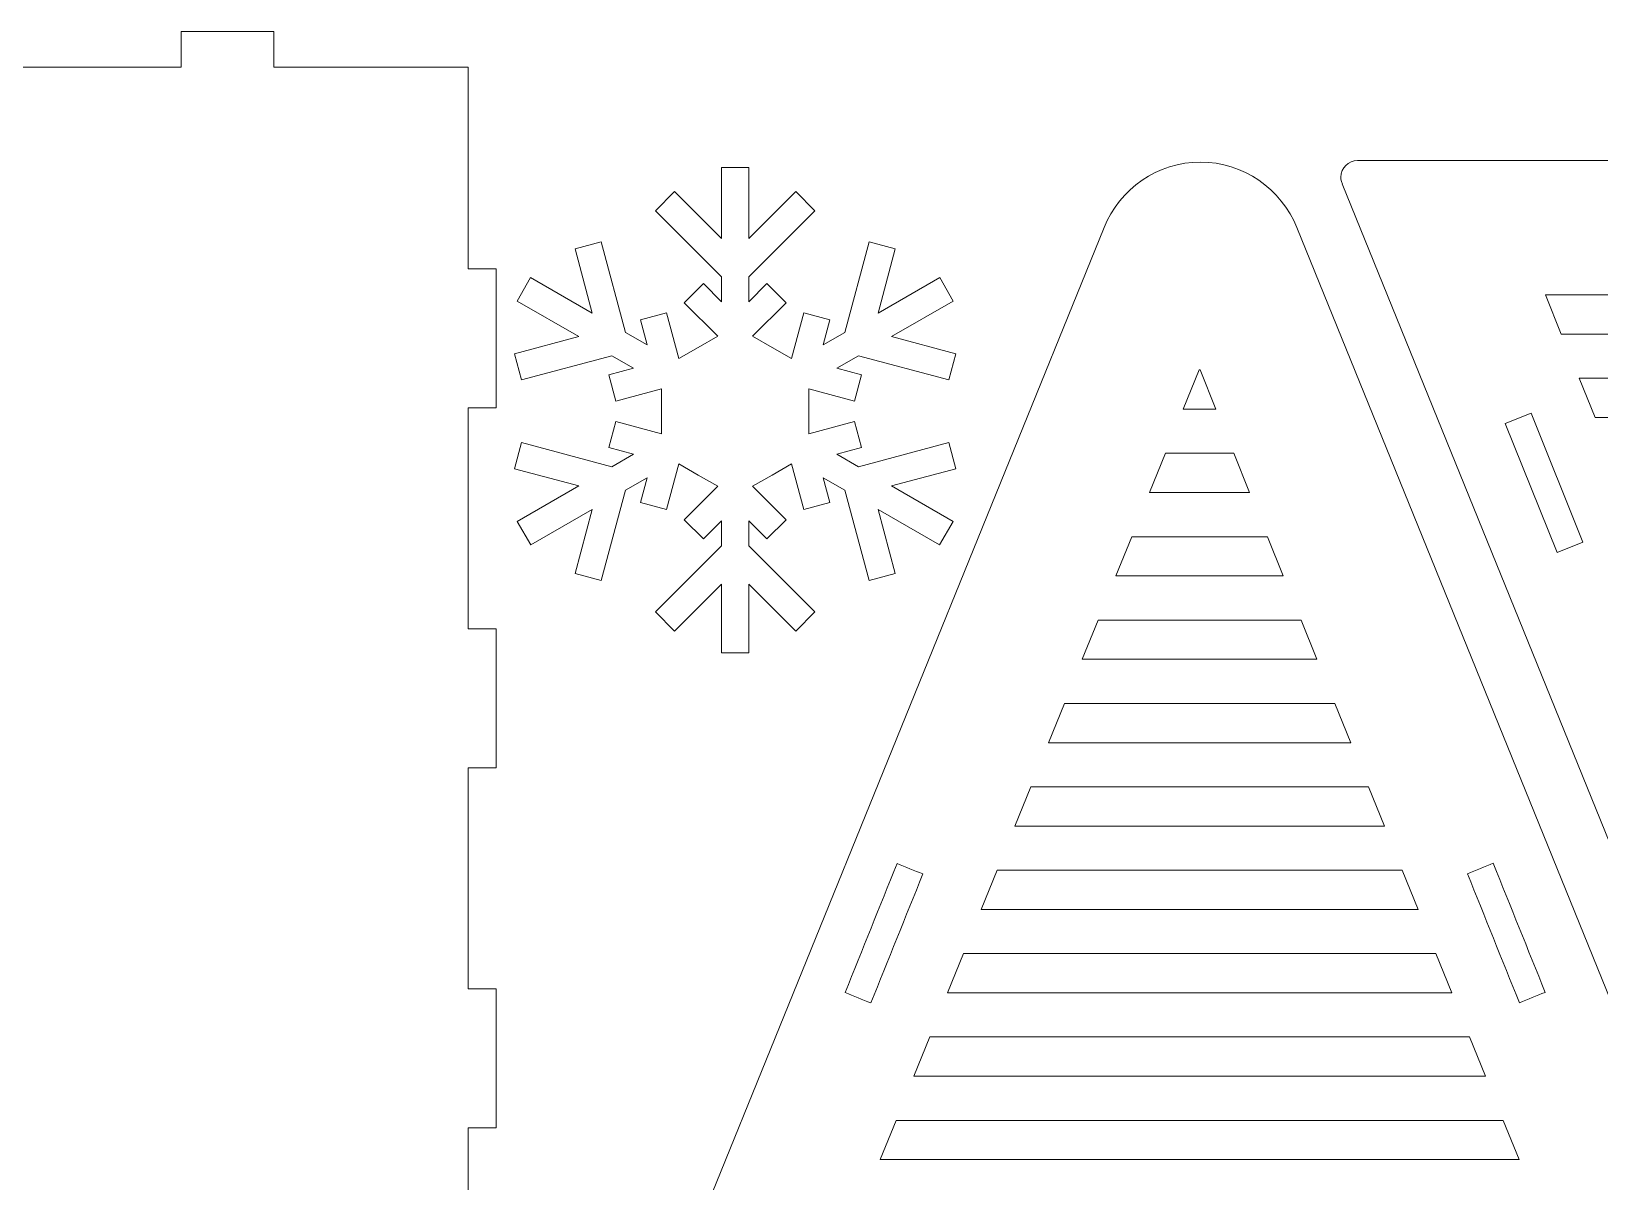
# Model space of a CAD drawing. Header units: centimetres. Extents: x -60 to 57, y -23 to 26.
# Drawn here: x -11.14 to 22.68, y 0.83 to 25.64 of the extents above; entities that cross this region are included whole.
import ezdxf

# ---------------------------------------------------------------- set-up
doc = ezdxf.new("R2010")
doc.units = ezdxf.units.CM
doc.header["$MEASUREMENT"] = 0
doc.layers.add('layer 1', color=7, linetype='Continuous')

msp = doc.modelspace()

# ---------------------------------------------------------------- linework, layer by layer
at = {"layer": 'layer 1', "lineweight": 9}
for points, knots in [([(-1.71538, 24.86624), (-1.71538, 24.86624), (-1.71538, 20.52136), (-1.71538, 20.52136), (-1.71538, 20.52136), (-1.71538, 20.52136), (-1.11538, 20.52136), (-1.11538, 20.52136), (-1.11538, 20.52136), (-1.11538, 20.52136), (-1.11538, 17.52136), (-1.11538, 17.52136), (-1.11538, 17.52136), (-1.11538, 17.52136), (-1.71538, 17.52136), (-1.71538, 17.52136), (-1.71538, 17.52136), (-1.71538, 17.52136), (-1.71538, 12.75492), (-1.71538, 12.75492), (-1.71538, 12.75492), (-1.71538, 12.75492), (-1.11538, 12.75492), (-1.11538, 12.75492), (-1.11538, 12.75492), (-1.11538, 11.75492), (-1.11538, 10.75492), (-1.11538, 9.75492), (-1.11538, 9.75492), (-1.11538, 9.75492), (-1.71538, 9.75492), (-1.71538, 9.75492), (-1.71538, 9.75492), (-1.71538, 9.75492), (-1.71538, 4.9885), (-1.71538, 4.9885), (-1.71538, 4.9885), (-1.71538, 4.9885), (-1.11538, 4.9885), (-1.11538, 4.9885), (-1.11538, 4.9885), (-1.11538, 3.9885), (-1.11538, 2.9885), (-1.11538, 1.9885), (-1.11538, 1.9885), (-1.11538, 1.9885), (-1.71538, 1.9885), (-1.71538, 1.9885), (-1.71538, 1.9885), (-1.71538, 1.9885), (-1.71538, -2.77794), (-1.71538, -2.77794), (-1.71538, -2.77794), (-1.71538, -2.77794), (-1.11538, -2.77794), (-1.11538, -2.77794), (-1.11538, -2.77794), (-1.11538, -2.77794), (-1.11538, -5.77794), (-1.11538, -5.77794), (-1.11538, -5.77794), (-1.11538, -5.77794), (-1.71538, -5.77794), (-1.71538, -5.77794), (-1.71538, -5.77794), (-1.71538, -5.77794), (-1.71538, -10.14632), (-1.71538, -10.14632), (-1.71538, -10.14632), (-1.71538, -10.14632), (-5.90538, -10.14632), (-5.90538, -10.14632), (-5.90538, -10.14632), (-5.90538, -10.14632), (-5.90538, -10.8978), (-5.90538, -10.8978), (-5.90538, -10.8978), (-5.90538, -10.8978), (-7.90538, -10.8978), (-7.90538, -10.8978), (-7.90538, -10.8978), (-7.90538, -10.8978), (-7.90538, -10.14632), (-7.90538, -10.14632), (-7.90538, -10.14632), (-7.90538, -10.14632), (-13.52538, -10.14632), (-13.52538, -10.14632), (-13.52538, -10.14632), (-13.52538, -10.14632), (-13.52538, -10.8978), (-13.52538, -10.8978), (-13.52538, -10.8978), (-13.52538, -10.8978), (-15.52538, -10.8978), (-15.52538, -10.8978), (-15.52538, -10.8978), (-15.52538, -10.8978), (-15.52538, -10.14632), (-15.52538, -10.14632), (-15.52538, -10.14632), (-15.52538, -10.14632), (-19.71538, -10.14632), (-19.71538, -10.14632), (-19.71538, -10.14632), (-19.71538, -10.14632), (-19.71538, -5.12892), (-19.71538, -5.12892), (-19.71538, -5.12892), (-19.71538, -5.12892), (-20.3233, -5.12892), (-20.3233, -5.12892), (-20.3233, -5.12892), (-20.72588, -5.12102), (-21.05246, -4.84062), (-21.05246, -4.4256), (-21.05246, -4.4256), (-21.05246, -4.03398), (-20.72628, -3.71652), (-20.32388, -3.71652), (-20.32388, -3.71652), (-20.32388, -3.71652), (-20.3233, -3.71652), (-20.3233, -3.71652), (-20.3233, -3.71652), (-20.3233, -3.71652), (-20.3233, -4.32892), (-20.3233, -4.32892), (-20.3233, -4.32892), (-20.3233, -4.32892), (-19.71538, -4.32892), (-19.71538, -4.32892), (-19.71538, -4.32892), (-19.71538, -4.32892), (-19.71538, 19.82832), (-19.71538, 19.82832), (-19.71538, 19.82832), (-19.71538, 19.82832), (-20.3233, 19.82832), (-20.3233, 19.82832), (-20.3233, 19.82832), (-20.72588, 19.83622), (-21.05246, 20.11662), (-21.05246, 20.53164), (-21.05246, 20.53164), (-21.05246, 20.92326), (-20.72628, 21.24072), (-20.32388, 21.24072), (-20.32388, 21.24072), (-20.32388, 21.24072), (-20.3233, 21.24072), (-20.3233, 21.24072), (-20.3233, 21.24072), (-20.3233, 21.24072), (-20.3233, 20.62832), (-20.3233, 20.62832), (-20.3233, 20.62832), (-20.3233, 20.62832), (-19.71538, 20.62832), (-19.71538, 20.62832), (-19.71538, 20.62832), (-19.71538, 20.62832), (-19.71538, 24.86624), (-19.71538, 24.86624), (-19.71538, 24.86624), (-19.71538, 24.86624), (-15.52538, 24.86624), (-15.52538, 24.86624), (-15.52538, 24.86624), (-15.52538, 24.86624), (-15.52538, 25.64122), (-15.52538, 25.64122), (-15.52538, 25.64122), (-15.52538, 25.64122), (-13.52538, 25.64122), (-13.52538, 25.64122), (-13.52538, 25.64122), (-13.52538, 25.64122), (-13.52538, 24.86624), (-13.52538, 24.86624), (-13.52538, 24.86624), (-13.52538, 24.86624), (-7.90538, 24.86624), (-7.90538, 24.86624), (-7.90538, 24.86624), (-7.90538, 24.86624), (-7.90538, 25.64122), (-7.90538, 25.64122), (-7.90538, 25.64122), (-7.90538, 25.64122), (-5.90538, 25.64122), (-5.90538, 25.64122), (-5.90538, 25.64122), (-5.90538, 25.64122), (-5.90538, 24.86624), (-5.90538, 24.86624), (-5.90538, 24.86624), (-5.90538, 24.86624), (-1.71538, 24.86624), (-1.71538, 24.86624)], [0, 0, 0, 0, 0.01960784, 0.01960784, 0.01960784, 0.01960784, 0.03921569, 0.03921569, 0.03921569, 0.03921569, 0.05882353, 0.05882353, 0.05882353, 0.05882353, 0.07843137, 0.07843137, 0.07843137, 0.07843137, 0.09803922, 0.09803922, 0.09803922, 0.09803922, 0.11764706, 0.11764706, 0.11764706, 0.11764706, 0.1372549, 0.1372549, 0.1372549, 0.1372549, 0.15686275, 0.15686275, 0.15686275, 0.15686275, 0.17647059, 0.17647059, 0.17647059, 0.17647059, 0.19607843, 0.19607843, 0.19607843, 0.19607843, 0.21568627, 0.21568627, 0.21568627, 0.21568627, 0.23529412, 0.23529412, 0.23529412, 0.23529412, 0.25490196, 0.25490196, 0.25490196, 0.25490196, 0.2745098, 0.2745098, 0.2745098, 0.2745098, 0.29411765, 0.29411765, 0.29411765, 0.29411765, 0.31372549, 0.31372549, 0.31372549, 0.31372549, 0.33333333, 0.33333333, 0.33333333, 0.33333333, 0.35294118, 0.35294118, 0.35294118, 0.35294118, 0.37254902, 0.37254902, 0.37254902, 0.37254902, 0.39215686, 0.39215686, 0.39215686, 0.39215686, 0.41176471, 0.41176471, 0.41176471, 0.41176471, 0.43137255, 0.43137255, 0.43137255, 0.43137255, 0.45098039, 0.45098039, 0.45098039, 0.45098039, 0.47058824, 0.47058824, 0.47058824, 0.47058824, 0.49019608, 0.49019608, 0.49019608, 0.49019608, 0.50980392, 0.50980392, 0.50980392, 0.50980392, 0.52941176, 0.52941176, 0.52941176, 0.52941176, 0.54901961, 0.54901961, 0.54901961, 0.54901961, 0.56862745, 0.56862745, 0.56862745, 0.56862745, 0.58823529, 0.58823529, 0.58823529, 0.58823529, 0.60784314, 0.60784314, 0.60784314, 0.60784314, 0.62745098, 0.62745098, 0.62745098, 0.62745098, 0.64705882, 0.64705882, 0.64705882, 0.64705882, 0.66666667, 0.66666667, 0.66666667, 0.66666667, 0.68627451, 0.68627451, 0.68627451, 0.68627451, 0.70588235, 0.70588235, 0.70588235, 0.70588235, 0.7254902, 0.7254902, 0.7254902, 0.7254902, 0.74509804, 0.74509804, 0.74509804, 0.74509804, 0.76470588, 0.76470588, 0.76470588, 0.76470588, 0.78431373, 0.78431373, 0.78431373, 0.78431373, 0.80392157, 0.80392157, 0.80392157, 0.80392157, 0.82352941, 0.82352941, 0.82352941, 0.82352941, 0.84313725, 0.84313725, 0.84313725, 0.84313725, 0.8627451, 0.8627451, 0.8627451, 0.8627451, 0.88235294, 0.88235294, 0.88235294, 0.88235294, 0.90196078, 0.90196078, 0.90196078, 0.90196078, 0.92156863, 0.92156863, 0.92156863, 0.92156863, 0.94117647, 0.94117647, 0.94117647, 0.94117647, 0.96078431, 0.96078431, 0.96078431, 0.96078431, 1, 1, 1, 1]), ([(-5.8876, -22.65676), (-5.8876, -22.65676), (11.99369, 21.40706), (11.99369, 21.40706), (11.99369, 21.40706), (12.32991, 22.2356), (13.15244, 22.83072), (14.07313, 22.8203), (14.07313, 22.8203), (14.99382, 22.83072), (15.81635, 22.23558), (16.15258, 21.40706), (16.15258, 21.40706), (16.15258, 21.40706), (34.04026, -22.67254), (34.04026, -22.67254), (34.04026, -22.67254), (34.04026, -22.67254), (34.03907, -22.67314), (34.03907, -22.67314), (34.03907, -22.67314), (34.06001, -22.7184), (34.07169, -22.76876), (34.07169, -22.8218), (34.07169, -22.8218), (34.07169, -23.01908), (33.91039, -23.179), (33.7114, -23.179), (33.7114, -23.179), (33.70547, -23.179), (33.69958, -23.17886), (33.69373, -23.17858), (33.69373, -23.17858), (33.69373, -23.17858), (33.69381, -23.17964), (33.69381, -23.17964), (33.69381, -23.17964), (33.69381, -23.17964), (-5.50018, -23.17964), (-5.50018, -23.17964), (-5.50018, -23.17964), (-5.50018, -23.17964), (-5.50345, -23.17326), (-5.50345, -23.17326), (-5.50345, -23.17326), (-5.52441, -23.17702), (-5.54599, -23.179), (-5.56804, -23.179), (-5.56804, -23.179), (-5.76701, -23.179), (-5.92831, -23.01908), (-5.92831, -22.8218), (-5.92831, -22.8218), (-5.92831, -22.76226), (-5.91361, -22.70612), (-5.8876, -22.65676)], [0, 0, 0, 0, 0.06666667, 0.06666667, 0.06666667, 0.06666667, 0.13333333, 0.13333333, 0.13333333, 0.13333333, 0.2, 0.2, 0.2, 0.2, 0.26666667, 0.26666667, 0.26666667, 0.26666667, 0.33333333, 0.33333333, 0.33333333, 0.33333333, 0.4, 0.4, 0.4, 0.4, 0.46666667, 0.46666667, 0.46666667, 0.46666667, 0.53333333, 0.53333333, 0.53333333, 0.53333333, 0.6, 0.6, 0.6, 0.6, 0.66666667, 0.66666667, 0.66666667, 0.66666667, 0.73333333, 0.73333333, 0.73333333, 0.73333333, 0.8, 0.8, 0.8, 0.8, 0.86666667, 0.86666667, 0.86666667, 0.86666667, 1, 1, 1, 1]), ([(14.04518, 18.33692), (14.04518, 18.33692), (14.0659, 18.33692), (14.0659, 18.33692), (14.0659, 18.33692), (14.0659, 18.33692), (14.40778, 17.49026), (14.40778, 17.49026), (14.40778, 17.49026), (14.40778, 17.49026), (13.7033, 17.49026), (13.7033, 17.49026), (13.7033, 17.49026), (13.7033, 17.49026), (14.04518, 18.33692), (14.04518, 18.33692)], [0, 0, 0, 0, 0.2, 0.2, 0.2, 0.2, 0.4, 0.4, 0.4, 0.4, 0.6, 0.6, 0.6, 0.6, 1, 1, 1, 1]), ([(13.31892, 16.53832), (13.31892, 16.53832), (14.79216, 16.53832), (14.79216, 16.53832), (14.79216, 16.53832), (14.79216, 16.53832), (15.13404, 15.69166), (15.13404, 15.69166), (15.13404, 15.69166), (15.13404, 15.69166), (12.97704, 15.69166), (12.97704, 15.69166), (12.97704, 15.69166), (12.97704, 15.69166), (13.31892, 16.53832), (13.31892, 16.53832)], [0, 0, 0, 0, 0.2, 0.2, 0.2, 0.2, 0.4, 0.4, 0.4, 0.4, 0.6, 0.6, 0.6, 0.6, 1, 1, 1, 1]), ([(12.59266, 14.73972), (12.59266, 14.73972), (15.51844, 14.73972), (15.51844, 14.73972), (15.51844, 14.73972), (15.51844, 14.73972), (15.8603, 13.89306), (15.8603, 13.89306), (15.8603, 13.89306), (15.8603, 13.89306), (12.25078, 13.89306), (12.25078, 13.89306), (12.25078, 13.89306), (12.25078, 13.89306), (12.59266, 14.73972), (12.59266, 14.73972)], [0, 0, 0, 0, 0.2, 0.2, 0.2, 0.2, 0.4, 0.4, 0.4, 0.4, 0.6, 0.6, 0.6, 0.6, 1, 1, 1, 1]), ([(11.86638, 12.9411), (11.86638, 12.9411), (16.2447, 12.9411), (16.2447, 12.9411), (16.2447, 12.9411), (16.2447, 12.9411), (16.58658, 12.09444), (16.58658, 12.09444), (16.58658, 12.09444), (16.58658, 12.09444), (11.5245, 12.09444), (11.5245, 12.09444), (11.5245, 12.09444), (11.5245, 12.09444), (11.86638, 12.9411), (11.86638, 12.9411)], [0, 0, 0, 0, 0.2, 0.2, 0.2, 0.2, 0.4, 0.4, 0.4, 0.4, 0.6, 0.6, 0.6, 0.6, 1, 1, 1, 1]), ([(11.14012, 11.1425), (11.14012, 11.1425), (16.97098, 11.1425), (16.97098, 11.1425), (16.97098, 11.1425), (16.97098, 11.1425), (17.31286, 10.29584), (17.31286, 10.29584), (17.31286, 10.29584), (17.31286, 10.29584), (10.79824, 10.29584), (10.79824, 10.29584), (10.79824, 10.29584), (10.79824, 10.29584), (11.14012, 11.1425), (11.14012, 11.1425)], [0, 0, 0, 0, 0.2, 0.2, 0.2, 0.2, 0.4, 0.4, 0.4, 0.4, 0.6, 0.6, 0.6, 0.6, 1, 1, 1, 1]), ([(10.41384, 9.3439), (10.41384, 9.3439), (17.69724, 9.3439), (17.69724, 9.3439), (17.69724, 9.3439), (17.69724, 9.3439), (18.03912, 8.49724), (18.03912, 8.49724), (18.03912, 8.49724), (18.03912, 8.49724), (10.07196, 8.49724), (10.07196, 8.49724), (10.07196, 8.49724), (10.07196, 8.49724), (10.41384, 9.3439), (10.41384, 9.3439)], [0, 0, 0, 0, 0.2, 0.2, 0.2, 0.2, 0.4, 0.4, 0.4, 0.4, 0.6, 0.6, 0.6, 0.6, 1, 1, 1, 1]), ([(9.68758, 7.5453), (9.68758, 7.5453), (18.4235, 7.5453), (18.4235, 7.5453), (18.4235, 7.5453), (18.4235, 7.5453), (18.76538, 6.69864), (18.76538, 6.69864), (18.76538, 6.69864), (18.76538, 6.69864), (9.3457, 6.69864), (9.3457, 6.69864), (9.3457, 6.69864), (9.3457, 6.69864), (9.68758, 7.5453), (9.68758, 7.5453)], [0, 0, 0, 0, 0.2, 0.2, 0.2, 0.2, 0.4, 0.4, 0.4, 0.4, 0.6, 0.6, 0.6, 0.6, 1, 1, 1, 1]), ([(8.96132, 5.7467), (8.96132, 5.7467), (19.14978, 5.7467), (19.14978, 5.7467), (19.14978, 5.7467), (19.14978, 5.7467), (19.49166, 4.90004), (19.49166, 4.90004), (19.49166, 4.90004), (19.49166, 4.90004), (8.61944, 4.90004), (8.61944, 4.90004), (8.61944, 4.90004), (8.61944, 4.90004), (8.96132, 5.7467), (8.96132, 5.7467)], [0, 0, 0, 0, 0.2, 0.2, 0.2, 0.2, 0.4, 0.4, 0.4, 0.4, 0.6, 0.6, 0.6, 0.6, 1, 1, 1, 1]), ([(8.23504, 3.94808), (8.23504, 3.94808), (19.87604, 3.94808), (19.87604, 3.94808), (19.87604, 3.94808), (19.87604, 3.94808), (20.21792, 3.10142), (20.21792, 3.10142), (20.21792, 3.10142), (20.21792, 3.10142), (7.89316, 3.10142), (7.89316, 3.10142), (7.89316, 3.10142), (7.89316, 3.10142), (8.23504, 3.94808), (8.23504, 3.94808)], [0, 0, 0, 0, 0.2, 0.2, 0.2, 0.2, 0.4, 0.4, 0.4, 0.4, 0.6, 0.6, 0.6, 0.6, 1, 1, 1, 1]), ([(7.50878, 2.14948), (7.50878, 2.14948), (20.60232, 2.14948), (20.60232, 2.14948), (20.60232, 2.14948), (20.60232, 2.14948), (20.9442, 1.30282), (20.9442, 1.30282), (20.9442, 1.30282), (20.9442, 1.30282), (7.1669, 1.30282), (7.1669, 1.30282), (7.1669, 1.30282), (7.1669, 1.30282), (7.50878, 2.14948), (7.50878, 2.14948)], [0, 0, 0, 0, 0.2, 0.2, 0.2, 0.2, 0.4, 0.4, 0.4, 0.4, 0.6, 0.6, 0.6, 0.6, 1, 1, 1, 1])]:
    msp.add_open_spline(points, degree=3, knots=knots, dxfattribs=at)
at = {"layer": 'layer 1', "color": 250, "lineweight": 9}
for points, knots in [([(4.33299, 12.23129), (4.33299, 12.23129), (3.7475, 12.23129), (3.7475, 12.23129), (3.7475, 12.23129), (3.7475, 12.23129), (3.7475, 13.71859), (3.7475, 13.71859), (3.7475, 13.71859), (3.7475, 13.71859), (2.73451, 12.70549), (2.73451, 12.70549), (2.73451, 12.70549), (2.73451, 12.70549), (2.32062, 13.11944), (2.32062, 13.11944), (2.32062, 13.11944), (2.32062, 13.11944), (3.7475, 14.54627), (3.7475, 14.54627), (3.7475, 14.54627), (3.7475, 14.54627), (3.7475, 15.08327), (3.7475, 15.08327), (3.7475, 15.08327), (3.7475, 15.08327), (3.35651, 14.69227), (3.35651, 14.69227), (3.35651, 14.69227), (3.35651, 14.69227), (2.94262, 15.10611), (2.94262, 15.10611), (2.94262, 15.10611), (2.94262, 15.10611), (3.66408, 15.82768), (3.66408, 15.82768), (3.66408, 15.82768), (3.66408, 15.82768), (3.24502, 16.06961), (3.24502, 16.06961), (3.24502, 16.06961), (3.24502, 16.06961), (2.82648, 16.31117), (2.82648, 16.31117), (2.82648, 16.31117), (2.82648, 16.31117), (2.5625, 15.32578), (2.5625, 15.32578), (2.5625, 15.32578), (2.5625, 15.32578), (1.99769, 15.47674), (1.99769, 15.47674), (1.99769, 15.47674), (1.99769, 15.47674), (2.14122, 16.01231), (2.14122, 16.01231), (2.14122, 16.01231), (2.14122, 16.01231), (1.67535, 15.74326), (1.67535, 15.74326), (1.67535, 15.74326), (1.67535, 15.74326), (1.15292, 13.79373), (1.15292, 13.79373), (1.15292, 13.79373), (1.15292, 13.79373), (0.58806, 13.94464), (0.58806, 13.94464), (0.58806, 13.94464), (0.58806, 13.94464), (0.95927, 15.32984), (0.95927, 15.32984), (0.95927, 15.32984), (0.95927, 15.32984), (-0.36905, 14.56294), (-0.36905, 14.56294), (-0.36905, 14.56294), (-0.36905, 14.56294), (-0.66179, 15.06833), (-0.66179, 15.06833), (-0.66179, 15.06833), (-0.66179, 15.06833), (0.66732, 15.8357), (0.66732, 15.8357), (0.66732, 15.8357), (0.66732, 15.8357), (-0.71767, 16.20675), (-0.71767, 16.20675), (-0.71767, 16.20675), (-0.71767, 16.20675), (-0.56671, 16.77155), (-0.56671, 16.77155), (-0.56671, 16.77155), (-0.56671, 16.77155), (1.38329, 16.24912), (1.38329, 16.24912), (1.38329, 16.24912), (1.38329, 16.24912), (1.84926, 16.51812), (1.84926, 16.51812), (1.84926, 16.51812), (1.84926, 16.51812), (1.31401, 16.66148), (1.31401, 16.66148), (1.31401, 16.66148), (1.31401, 16.66148), (1.46487, 17.22628), (1.46487, 17.22628), (1.46487, 17.22628), (1.46487, 17.22628), (2.44995, 16.9624), (2.44995, 16.9624), (2.44995, 16.9624), (2.44995, 16.9624), (2.44995, 17.44595), (2.44995, 17.44595), (2.44995, 17.44595), (2.44995, 17.44595), (2.44995, 17.92938), (2.44995, 17.92938), (2.44995, 17.92938), (2.44995, 17.92938), (1.46487, 17.66545), (1.46487, 17.66545), (1.46487, 17.66545), (1.46487, 17.66545), (1.31401, 18.2302), (1.31401, 18.2302), (1.31401, 18.2302), (1.31401, 18.2302), (1.84995, 18.37393), (1.84995, 18.37393), (1.84995, 18.37393), (1.84995, 18.37393), (1.38398, 18.64283), (1.38398, 18.64283), (1.38398, 18.64283), (1.38398, 18.64283), (-0.56671, 18.12018), (-0.56671, 18.12018), (-0.56671, 18.12018), (-0.56671, 18.12018), (-0.71767, 18.68499), (-0.71767, 18.68499), (-0.71767, 18.68499), (-0.71767, 18.68499), (0.66806, 19.05624), (0.66806, 19.05624), (0.66806, 19.05624), (0.66806, 19.05624), (-0.66068, 19.82335), (-0.66068, 19.82335), (-0.66068, 19.82335), (-0.66068, 19.82335), (-0.37032, 20.32884), (-0.37032, 20.32884), (-0.37032, 20.32884), (-0.37032, 20.32884), (0.95948, 19.561), (0.95948, 19.561), (0.95948, 19.561), (0.95948, 19.561), (0.58806, 20.9472), (0.58806, 20.9472), (0.58806, 20.9472), (0.58806, 20.9472), (1.15292, 21.09806), (1.15292, 21.09806), (1.15292, 21.09806), (1.15292, 21.09806), (1.67556, 19.14763), (1.67556, 19.14763), (1.67556, 19.14763), (1.67556, 19.14763), (2.14143, 18.87869), (2.14143, 18.87869), (2.14143, 18.87869), (2.14143, 18.87869), (1.99769, 19.41516), (1.99769, 19.41516), (1.99769, 19.41516), (1.99769, 19.41516), (2.5625, 19.56601), (2.5625, 19.56601), (2.5625, 19.56601), (2.5625, 19.56601), (2.82643, 18.58062), (2.82643, 18.58062), (2.82643, 18.58062), (2.82643, 18.58062), (3.24502, 18.82223), (3.24502, 18.82223), (3.24502, 18.82223), (3.24502, 18.82223), (3.66408, 19.06416), (3.66408, 19.06416), (3.66408, 19.06416), (3.66408, 19.06416), (2.94262, 19.78562), (2.94262, 19.78562), (2.94262, 19.78562), (2.94262, 19.78562), (3.35651, 20.19951), (3.35651, 20.19951), (3.35651, 20.19951), (3.35651, 20.19951), (3.7475, 19.80836), (3.7475, 19.80836), (3.7475, 19.80836), (3.7475, 19.80836), (3.7475, 20.34552), (3.7475, 20.34552), (3.7475, 20.34552), (3.7475, 20.34552), (2.32062, 21.7723), (2.32062, 21.7723), (2.32062, 21.7723), (2.32062, 21.7723), (2.73451, 22.18624), (2.73451, 22.18624), (2.73451, 22.18624), (2.73451, 22.18624), (3.7475, 21.1733), (3.7475, 21.1733), (3.7475, 21.1733), (3.7475, 21.1733), (3.7475, 22.70635), (3.7475, 22.70635), (3.7475, 22.70635), (3.7475, 22.70635), (4.33299, 22.70635), (4.33299, 22.70635), (4.33299, 22.70635), (4.33299, 22.70635), (4.33299, 21.1733), (4.33299, 21.1733), (4.33299, 21.1733), (4.33299, 21.1733), (5.34593, 22.18624), (5.34593, 22.18624), (5.34593, 22.18624), (5.34593, 22.18624), (5.75982, 21.7723), (5.75982, 21.7723), (5.75982, 21.7723), (5.75982, 21.7723), (4.33299, 20.34552), (4.33299, 20.34552), (4.33299, 20.34552), (4.33299, 20.34552), (4.33299, 19.80836), (4.33299, 19.80836), (4.33299, 19.80836), (4.33299, 19.80836), (4.72393, 20.19951), (4.72393, 20.19951), (4.72393, 20.19951), (4.72393, 20.19951), (5.13782, 19.78562), (5.13782, 19.78562), (5.13782, 19.78562), (5.13782, 19.78562), (4.41641, 19.06416), (4.41641, 19.06416), (4.41641, 19.06416), (4.41641, 19.06416), (4.83537, 18.82223), (4.83537, 18.82223), (4.83537, 18.82223), (4.83537, 18.82223), (5.25385, 18.58062), (5.25385, 18.58062), (5.25385, 18.58062), (5.25385, 18.58062), (5.518, 19.56601), (5.518, 19.56601), (5.518, 19.56601), (5.518, 19.56601), (6.08275, 19.41516), (6.08275, 19.41516), (6.08275, 19.41516), (6.08275, 19.41516), (5.93896, 18.87869), (5.93896, 18.87869), (5.93896, 18.87869), (5.93896, 18.87869), (6.40499, 19.14763), (6.40499, 19.14763), (6.40499, 19.14763), (6.40499, 19.14763), (6.92752, 21.09806), (6.92752, 21.09806), (6.92752, 21.09806), (6.92752, 21.09806), (7.49238, 20.9472), (7.49238, 20.9472), (7.49238, 20.9472), (7.49238, 20.9472), (7.12091, 19.561), (7.12091, 19.561), (7.12091, 19.561), (7.12091, 19.561), (8.4507, 20.32884), (8.4507, 20.32884), (8.4507, 20.32884), (8.4507, 20.32884), (8.74107, 19.82335), (8.74107, 19.82335), (8.74107, 19.82335), (8.74107, 19.82335), (7.41239, 19.05624), (7.41239, 19.05624), (7.41239, 19.05624), (7.41239, 19.05624), (8.79806, 18.68499), (8.79806, 18.68499), (8.79806, 18.68499), (8.79806, 18.68499), (8.64715, 18.12018), (8.64715, 18.12018), (8.64715, 18.12018), (8.64715, 18.12018), (6.69641, 18.64283), (6.69641, 18.64283), (6.69641, 18.64283), (6.69641, 18.64283), (6.23054, 18.37393), (6.23054, 18.37393), (6.23054, 18.37393), (6.23054, 18.37393), (6.76643, 18.2302), (6.76643, 18.2302), (6.76643, 18.2302), (6.76643, 18.2302), (6.61552, 17.66545), (6.61552, 17.66545), (6.61552, 17.66545), (6.61552, 17.66545), (5.63055, 17.92938), (5.63055, 17.92938), (5.63055, 17.92938), (5.63055, 17.92938), (5.63055, 17.44595), (5.63055, 17.44595), (5.63055, 17.44595), (5.63055, 17.44595), (5.63055, 16.9624), (5.63055, 16.9624), (5.63055, 16.9624), (5.63055, 16.9624), (6.61552, 17.22628), (6.61552, 17.22628), (6.61552, 17.22628), (6.61552, 17.22628), (6.76643, 16.66148), (6.76643, 16.66148), (6.76643, 16.66148), (6.76643, 16.66148), (6.23118, 16.51812), (6.23118, 16.51812), (6.23118, 16.51812), (6.23118, 16.51812), (6.69715, 16.24912), (6.69715, 16.24912), (6.69715, 16.24912), (6.69715, 16.24912), (8.6471, 16.77155), (8.6471, 16.77155), (8.6471, 16.77155), (8.6471, 16.77155), (8.79806, 16.20675), (8.79806, 16.20675), (8.79806, 16.20675), (8.79806, 16.20675), (7.41307, 15.8357), (7.41307, 15.8357), (7.41307, 15.8357), (7.41307, 15.8357), (8.74218, 15.06833), (8.74218, 15.06833), (8.74218, 15.06833), (8.74218, 15.06833), (8.44949, 14.56294), (8.44949, 14.56294), (8.44949, 14.56294), (8.44949, 14.56294), (7.12117, 15.32984), (7.12117, 15.32984), (7.12117, 15.32984), (7.12117, 15.32984), (7.49238, 13.94464), (7.49238, 13.94464), (7.49238, 13.94464), (7.49238, 13.94464), (6.92752, 13.79373), (6.92752, 13.79373), (6.92752, 13.79373), (6.92752, 13.79373), (6.40514, 15.74326), (6.40514, 15.74326), (6.40514, 15.74326), (6.40514, 15.74326), (5.93922, 16.01231), (5.93922, 16.01231), (5.93922, 16.01231), (5.93922, 16.01231), (6.08275, 15.47674), (6.08275, 15.47674), (6.08275, 15.47674), (6.08275, 15.47674), (5.518, 15.32578), (5.518, 15.32578), (5.518, 15.32578), (5.518, 15.32578), (5.25385, 16.31117), (5.25385, 16.31117), (5.25385, 16.31117), (5.25385, 16.31117), (4.83537, 16.06961), (4.83537, 16.06961), (4.83537, 16.06961), (4.83537, 16.06961), (4.41641, 15.82768), (4.41641, 15.82768), (4.41641, 15.82768), (4.41641, 15.82768), (5.13782, 15.10611), (5.13782, 15.10611), (5.13782, 15.10611), (5.13782, 15.10611), (4.72393, 14.69227), (4.72393, 14.69227), (4.72393, 14.69227), (4.72393, 14.69227), (4.33299, 15.08327), (4.33299, 15.08327), (4.33299, 15.08327), (4.33299, 15.08327), (4.33299, 14.54627), (4.33299, 14.54627), (4.33299, 14.54627), (4.33299, 14.54627), (5.75982, 13.11944), (5.75982, 13.11944), (5.75982, 13.11944), (5.75982, 13.11944), (5.34593, 12.70549), (5.34593, 12.70549), (5.34593, 12.70549), (5.34593, 12.70549), (4.33299, 13.71859), (4.33299, 13.71859), (4.33299, 13.71859), (4.33299, 13.71859), (4.33299, 12.23129), (4.33299, 12.23129)], [0, 0, 0, 0, 0.00869565, 0.00869565, 0.00869565, 0.00869565, 0.0173913, 0.0173913, 0.0173913, 0.0173913, 0.02608696, 0.02608696, 0.02608696, 0.02608696, 0.03478261, 0.03478261, 0.03478261, 0.03478261, 0.04347826, 0.04347826, 0.04347826, 0.04347826, 0.05217391, 0.05217391, 0.05217391, 0.05217391, 0.06086957, 0.06086957, 0.06086957, 0.06086957, 0.06956522, 0.06956522, 0.06956522, 0.06956522, 0.07826087, 0.07826087, 0.07826087, 0.07826087, 0.08695652, 0.08695652, 0.08695652, 0.08695652, 0.09565217, 0.09565217, 0.09565217, 0.09565217, 0.10434783, 0.10434783, 0.10434783, 0.10434783, 0.11304348, 0.11304348, 0.11304348, 0.11304348, 0.12173913, 0.12173913, 0.12173913, 0.12173913, 0.13043478, 0.13043478, 0.13043478, 0.13043478, 0.13913043, 0.13913043, 0.13913043, 0.13913043, 0.14782609, 0.14782609, 0.14782609, 0.14782609, 0.15652174, 0.15652174, 0.15652174, 0.15652174, 0.16521739, 0.16521739, 0.16521739, 0.16521739, 0.17391304, 0.17391304, 0.17391304, 0.17391304, 0.1826087, 0.1826087, 0.1826087, 0.1826087, 0.19130435, 0.19130435, 0.19130435, 0.19130435, 0.2, 0.2, 0.2, 0.2, 0.20869565, 0.20869565, 0.20869565, 0.20869565, 0.2173913, 0.2173913, 0.2173913, 0.2173913, 0.22608696, 0.22608696, 0.22608696, 0.22608696, 0.23478261, 0.23478261, 0.23478261, 0.23478261, 0.24347826, 0.24347826, 0.24347826, 0.24347826, 0.25217391, 0.25217391, 0.25217391, 0.25217391, 0.26086957, 0.26086957, 0.26086957, 0.26086957, 0.26956522, 0.26956522, 0.26956522, 0.26956522, 0.27826087, 0.27826087, 0.27826087, 0.27826087, 0.28695652, 0.28695652, 0.28695652, 0.28695652, 0.29565217, 0.29565217, 0.29565217, 0.29565217, 0.30434783, 0.30434783, 0.30434783, 0.30434783, 0.31304348, 0.31304348, 0.31304348, 0.31304348, 0.32173913, 0.32173913, 0.32173913, 0.32173913, 0.33043478, 0.33043478, 0.33043478, 0.33043478, 0.33913043, 0.33913043, 0.33913043, 0.33913043, 0.34782609, 0.34782609, 0.34782609, 0.34782609, 0.35652174, 0.35652174, 0.35652174, 0.35652174, 0.36521739, 0.36521739, 0.36521739, 0.36521739, 0.37391304, 0.37391304, 0.37391304, 0.37391304, 0.3826087, 0.3826087, 0.3826087, 0.3826087, 0.39130435, 0.39130435, 0.39130435, 0.39130435, 0.4, 0.4, 0.4, 0.4, 0.40869565, 0.40869565, 0.40869565, 0.40869565, 0.4173913, 0.4173913, 0.4173913, 0.4173913, 0.42608696, 0.42608696, 0.42608696, 0.42608696, 0.43478261, 0.43478261, 0.43478261, 0.43478261, 0.44347826, 0.44347826, 0.44347826, 0.44347826, 0.45217391, 0.45217391, 0.45217391, 0.45217391, 0.46086957, 0.46086957, 0.46086957, 0.46086957, 0.46956522, 0.46956522, 0.46956522, 0.46956522, 0.47826087, 0.47826087, 0.47826087, 0.47826087, 0.48695652, 0.48695652, 0.48695652, 0.48695652, 0.49565217, 0.49565217, 0.49565217, 0.49565217, 0.50434783, 0.50434783, 0.50434783, 0.50434783, 0.51304348, 0.51304348, 0.51304348, 0.51304348, 0.52173913, 0.52173913, 0.52173913, 0.52173913, 0.53043478, 0.53043478, 0.53043478, 0.53043478, 0.53913043, 0.53913043, 0.53913043, 0.53913043, 0.54782609, 0.54782609, 0.54782609, 0.54782609, 0.55652174, 0.55652174, 0.55652174, 0.55652174, 0.56521739, 0.56521739, 0.56521739, 0.56521739, 0.57391304, 0.57391304, 0.57391304, 0.57391304, 0.5826087, 0.5826087, 0.5826087, 0.5826087, 0.59130435, 0.59130435, 0.59130435, 0.59130435, 0.6, 0.6, 0.6, 0.6, 0.60869565, 0.60869565, 0.60869565, 0.60869565, 0.6173913, 0.6173913, 0.6173913, 0.6173913, 0.62608696, 0.62608696, 0.62608696, 0.62608696, 0.63478261, 0.63478261, 0.63478261, 0.63478261, 0.64347826, 0.64347826, 0.64347826, 0.64347826, 0.65217391, 0.65217391, 0.65217391, 0.65217391, 0.66086957, 0.66086957, 0.66086957, 0.66086957, 0.66956522, 0.66956522, 0.66956522, 0.66956522, 0.67826087, 0.67826087, 0.67826087, 0.67826087, 0.68695652, 0.68695652, 0.68695652, 0.68695652, 0.69565217, 0.69565217, 0.69565217, 0.69565217, 0.70434783, 0.70434783, 0.70434783, 0.70434783, 0.71304348, 0.71304348, 0.71304348, 0.71304348, 0.72173913, 0.72173913, 0.72173913, 0.72173913, 0.73043478, 0.73043478, 0.73043478, 0.73043478, 0.73913043, 0.73913043, 0.73913043, 0.73913043, 0.74782609, 0.74782609, 0.74782609, 0.74782609, 0.75652174, 0.75652174, 0.75652174, 0.75652174, 0.76521739, 0.76521739, 0.76521739, 0.76521739, 0.77391304, 0.77391304, 0.77391304, 0.77391304, 0.7826087, 0.7826087, 0.7826087, 0.7826087, 0.79130435, 0.79130435, 0.79130435, 0.79130435, 0.8, 0.8, 0.8, 0.8, 0.80869565, 0.80869565, 0.80869565, 0.80869565, 0.8173913, 0.8173913, 0.8173913, 0.8173913, 0.82608696, 0.82608696, 0.82608696, 0.82608696, 0.83478261, 0.83478261, 0.83478261, 0.83478261, 0.84347826, 0.84347826, 0.84347826, 0.84347826, 0.85217391, 0.85217391, 0.85217391, 0.85217391, 0.86086957, 0.86086957, 0.86086957, 0.86086957, 0.86956522, 0.86956522, 0.86956522, 0.86956522, 0.87826087, 0.87826087, 0.87826087, 0.87826087, 0.88695652, 0.88695652, 0.88695652, 0.88695652, 0.89565217, 0.89565217, 0.89565217, 0.89565217, 0.90434783, 0.90434783, 0.90434783, 0.90434783, 0.91304348, 0.91304348, 0.91304348, 0.91304348, 0.92173913, 0.92173913, 0.92173913, 0.92173913, 0.93043478, 0.93043478, 0.93043478, 0.93043478, 0.93913043, 0.93913043, 0.93913043, 0.93913043, 0.94782609, 0.94782609, 0.94782609, 0.94782609, 0.95652174, 0.95652174, 0.95652174, 0.95652174, 0.96521739, 0.96521739, 0.96521739, 0.96521739, 0.97391304, 0.97391304, 0.97391304, 0.97391304, 0.9826087, 0.9826087, 0.9826087, 0.9826087, 1, 1, 1, 1]), ([(57.0603, 22.33272), (57.0603, 22.33272), (39.17901, -21.7311), (39.17901, -21.7311), (39.17901, -21.7311), (38.84279, -22.55964), (38.02026, -23.15476), (37.09957, -23.14434), (37.09957, -23.14434), (36.17888, -23.15476), (35.35635, -22.55962), (35.02012, -21.7311), (35.02012, -21.7311), (35.02012, -21.7311), (17.13244, 22.3485), (17.13244, 22.3485), (17.13244, 22.3485), (17.13244, 22.3485), (17.13363, 22.3491), (17.13363, 22.3491), (17.13363, 22.3491), (17.11269, 22.39436), (17.10101, 22.44472), (17.10101, 22.49776), (17.10101, 22.49776), (17.10101, 22.69504), (17.26231, 22.85496), (17.4613, 22.85496), (17.4613, 22.85496), (17.46723, 22.85496), (17.47312, 22.85482), (17.47897, 22.85454), (17.47897, 22.85454), (17.47897, 22.85454), (17.47889, 22.8556), (17.47889, 22.8556), (17.47889, 22.8556), (17.47889, 22.8556), (56.67288, 22.8556), (56.67288, 22.8556), (56.67288, 22.8556), (56.67288, 22.8556), (56.67615, 22.84922), (56.67615, 22.84922), (56.67615, 22.84922), (56.69711, 22.85298), (56.7187, 22.85496), (56.74074, 22.85496), (56.74074, 22.85496), (56.93971, 22.85496), (57.10101, 22.69504), (57.10101, 22.49776), (57.10101, 22.49776), (57.10101, 22.43822), (57.08631, 22.38208), (57.0603, 22.33272)], [0, 0, 0, 0, 0.06666667, 0.06666667, 0.06666667, 0.06666667, 0.13333333, 0.13333333, 0.13333333, 0.13333333, 0.2, 0.2, 0.2, 0.2, 0.26666667, 0.26666667, 0.26666667, 0.26666667, 0.33333333, 0.33333333, 0.33333333, 0.33333333, 0.4, 0.4, 0.4, 0.4, 0.46666667, 0.46666667, 0.46666667, 0.46666667, 0.53333333, 0.53333333, 0.53333333, 0.53333333, 0.6, 0.6, 0.6, 0.6, 0.66666667, 0.66666667, 0.66666667, 0.66666667, 0.73333333, 0.73333333, 0.73333333, 0.73333333, 0.8, 0.8, 0.8, 0.8, 0.86666667, 0.86666667, 0.86666667, 0.86666667, 1, 1, 1, 1]), ([(52.37914, 19.10972), (52.37914, 19.10972), (21.85518, 19.10972), (21.85518, 19.10972), (21.85518, 19.10972), (21.85518, 19.10972), (21.5133, 19.95638), (21.5133, 19.95638), (21.5133, 19.95638), (21.5133, 19.95638), (52.72102, 19.95638), (52.72102, 19.95638), (52.72102, 19.95638), (52.72102, 19.95638), (52.37914, 19.10972), (52.37914, 19.10972)], [0, 0, 0, 0, 0.2, 0.2, 0.2, 0.2, 0.4, 0.4, 0.4, 0.4, 0.6, 0.6, 0.6, 0.6, 1, 1, 1, 1]), ([(51.65288, 17.31112), (51.65288, 17.31112), (22.58144, 17.31112), (22.58144, 17.31112), (22.58144, 17.31112), (22.58144, 17.31112), (22.23956, 18.15778), (22.23956, 18.15778), (22.23956, 18.15778), (22.23956, 18.15778), (51.99476, 18.15778), (51.99476, 18.15778), (51.99476, 18.15778), (51.99476, 18.15778), (51.65288, 17.31112), (51.65288, 17.31112)], [0, 0, 0, 0, 0.2, 0.2, 0.2, 0.2, 0.4, 0.4, 0.4, 0.4, 0.6, 0.6, 0.6, 0.6, 1, 1, 1, 1]), ([(20.64574, 17.17874), (20.64574, 17.17874), (21.76574, 14.39566), (21.76574, 14.39566), (21.76574, 14.39566), (21.76574, 14.39566), (22.32236, 14.61966), (22.32236, 14.61966), (22.32236, 14.61966), (22.32236, 14.61966), (21.20236, 17.40274), (21.20236, 17.40274), (21.20236, 17.40274), (21.20236, 17.40274), (20.64574, 17.17874), (20.64574, 17.17874)], [0, 0, 0, 0, 0.2, 0.2, 0.2, 0.2, 0.4, 0.4, 0.4, 0.4, 0.6, 0.6, 0.6, 0.6, 1, 1, 1, 1]), ([(6.41106, 4.90542), (6.78438, 5.83312), (7.15772, 6.76082), (7.53104, 7.68852), (7.53104, 7.68852), (7.71658, 7.61384), (7.90212, 7.53918), (8.08766, 7.46452), (8.08766, 7.46452), (7.71434, 6.53682), (7.341, 5.60912), (6.96768, 4.68142), (6.96768, 4.68142), (6.78214, 4.75608), (6.5966, 4.83076), (6.41106, 4.90542)], [0, 0, 0, 0, 0.2, 0.2, 0.2, 0.2, 0.4, 0.4, 0.4, 0.4, 0.6, 0.6, 0.6, 0.6, 1, 1, 1, 1]), ([(21.50724, 4.91072), (21.13392, 5.83842), (20.76058, 6.76612), (20.38726, 7.69382), (20.38726, 7.69382), (20.20172, 7.61914), (20.01618, 7.54448), (19.83064, 7.46982), (19.83064, 7.46982), (20.20396, 6.54212), (20.5773, 5.61442), (20.95062, 4.68672), (20.95062, 4.68672), (21.13616, 4.76138), (21.3217, 4.83606), (21.50724, 4.91072)], [0, 0, 0, 0, 0.2, 0.2, 0.2, 0.2, 0.4, 0.4, 0.4, 0.4, 0.6, 0.6, 0.6, 0.6, 1, 1, 1, 1])]:
    msp.add_open_spline(points, degree=3, knots=knots, dxfattribs=at)

doc.saveas('drawing.dxf')
